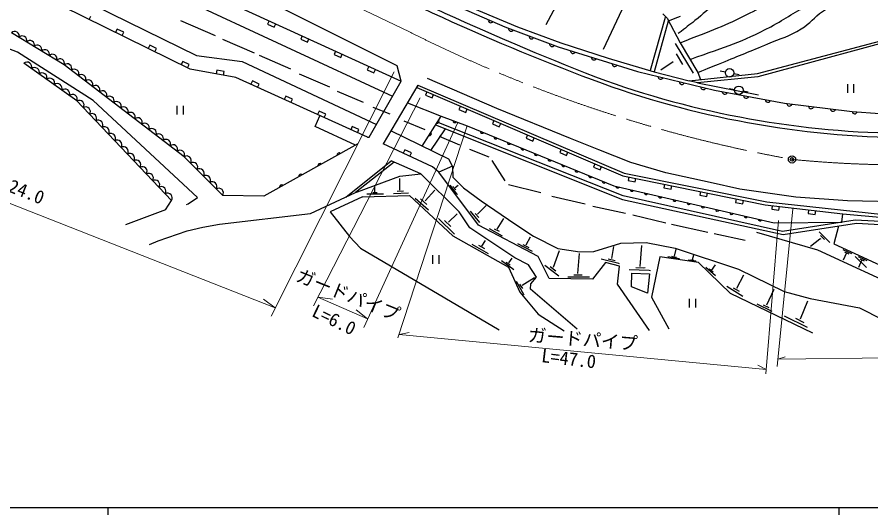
# Model space of a CAD drawing. Units: millimetres, scale not verified. Extents: x 40000 to 680000, y 20000 to 380000.
# Drawn here: x 155610 to 272386, y 204000 to 272090 of the extents above; entities that cross this region are included whole.
import ezdxf
from ezdxf.enums import TextEntityAlignment as Align

# ---------------------------------------------------------------- set-up
doc = ezdxf.new("R2010")
doc.units = ezdxf.units.MM
doc.header["$LTSCALE"] = 1000
doc.header["$PDMODE"] = 32
doc.header["$PDSIZE"] = 500
doc.linetypes.add('CHAIN', pattern=[18.5, 12, -1.5, 3.5, -1.5])
for name, color, linetype, lineweight in [('M-BGD', 7, 'Continuous', 25), ('M-BMK', 2, 'CHAIN', 13), ('M-BMK-SRVR', 3, 'Continuous', 25), ('M-STR-HTXT', 7, 'Continuous', 13), ('M-STR-STRC', 7, 'Continuous', 25), ('M-TTL-BAND', 7, 'Continuous', 25)]:
    doc.layers.add(name, color=color, linetype=linetype, lineweight=lineweight)
doc.styles.add('ＭＳ ゴシック', font='')
doc.styles.get('ＭＳ ゴシック').set_extended_font_data('MS Gothic')

msp = doc.modelspace()

# ---------------------------------------------------------------- linework, layer by layer
at = {"layer": 'M-BGD'}
for p, q in [((147786, 290934), (208141, 263326)), ((147017, 289135), (206962, 261265)), ((231039, 276874), (227907, 271032)), ((165487, 271775), (165708, 272224)), ((238321, 273064), (235781, 267646)), ((243909, 272556), (244501, 271964)), ((246302, 272185), (245941, 272048)), ((177953, 271625), (182695, 269593)), ((190072, 271591), (189864, 271136)), ((189864, 271136), (190773, 270720)), ((190773, 270720), (190981, 271175)), ((244247, 272048), (242215, 264767)), ((244671, 271540), (242723, 264598)), ((244501, 271964), (246279, 268577)), ((245941, 272048), (244671, 271540)), ((169296, 270455), (169075, 270007)), ((170193, 270013), (169296, 270455)), ((169972, 269564), (170193, 270013)), ((183711, 269085), (188029, 267222)), ((194619, 269511), (194411, 269057)), ((194411, 269057), (195320, 268641)), ((195320, 268641), (195528, 269095)), ((173780, 268244), (173559, 267796)), ((174677, 267802), (173780, 268244)), ((174456, 267354), (174677, 267802)), ((199166, 267431), (198958, 266977)), ((245602, 268492), (248057, 264428)), ((246279, 268577), (248735, 264513)), ((188706, 266884), (193024, 265021)), ((198958, 266977), (199867, 266561)), ((199867, 266561), (200075, 267015)), ((245771, 267053), (246618, 265614)), ((178265, 266034), (178044, 265585)), ((179162, 265592), (178265, 266034)), ((178941, 265143), (179162, 265592)), ((203713, 265352), (203505, 264897)), ((245348, 265952), (243655, 264852)), ((182934, 264816), (182844, 264324)), ((183918, 264634), (182934, 264816)), ((183827, 264142), (183918, 264634)), ((194209, 264344), (198358, 262566)), ((203505, 264897), (204414, 264481)), ((204414, 264481), (204622, 264936)), ((248735, 264513), (249062, 263532)), ((252478, 264543), (251761, 264687)), ((254359, 264196), (253636, 264341)), ((187803, 263349), (187596, 262894)), ((188714, 262935), (187803, 263349)), ((188507, 262480), (188714, 262935)), ((210439, 262765), (205656, 254749)), ((248684, 263090), (256997, 261457)), ((269165, 262926), (269165, 261726)), ((270065, 261726), (270065, 262926)), ((199374, 261973), (202930, 260449)), ((211643, 261881), (211446, 261421)), ((253735, 262154), (253017, 262298)), ((255616, 261807), (254892, 261952)), ((192355, 261280), (192148, 260825)), ((193266, 260866), (192355, 261280)), ((193059, 260411), (193266, 260866)), ((211446, 261421), (212365, 261028)), ((212365, 261028), (212562, 261487)), ((177479, 259957), (177479, 258757)), ((178379, 258757), (178379, 259957)), ((204285, 259772), (206571, 258840)), ((209013, 260375), (213596, 258550)), ((216239, 259913), (216042, 259453)), ((216042, 259453), (216962, 259059)), ((216962, 259059), (217158, 259519)), ((196907, 259211), (196700, 258756)), ((197817, 258797), (196907, 259211)), ((197610, 258342), (197817, 258797)), ((211023, 254415), (213596, 258550)), ((201459, 257142), (201252, 256687)), ((202369, 256728), (201459, 257142)), ((208518, 257909), (211397, 256724)), ((220835, 257944), (220639, 257485)), ((220639, 257485), (221558, 257091)), ((221558, 257091), (221755, 257551)), ((202162, 256273), (202369, 256728)), ((212190, 253846), (214192, 256821)), ((213344, 255792), (216138, 254607)), ((225432, 255976), (225235, 255517)), ((202223, 254764), (189364, 247609)), ((225235, 255517), (226154, 255123)), ((226154, 255123), (226351, 255583)), ((208625, 253925), (208415, 253472)), ((209532, 253505), (208625, 253925)), ((209322, 253051), (209532, 253505)), ((217493, 254014), (220117, 252998)), ((230028, 254008), (229831, 253548)), ((229831, 253548), (230750, 253155)), ((230750, 253155), (230947, 253614)), ((200556, 247455), (206767, 252410)), ((220541, 252490), (222319, 249696)), ((207178, 252233), (201914, 248088)), ((234624, 252040), (234428, 251580)), ((234428, 251580), (235347, 251187)), ((235347, 251187), (235544, 251646)), ((207959, 248422), (207968, 250027)), ((239270, 250230), (239170, 249740)), ((240150, 249540), (240250, 250030)), ((204540, 248152), (204536, 248870)), ((215202, 248912), (215603, 248454)), ((215517, 248769), (215918, 249123)), ((222827, 249188), (227229, 248088)), ((239170, 249740), (240150, 249540)), ((244169, 249229), (244069, 248739)), ((244069, 248739), (245049, 248538)), ((245049, 248538), (245149, 249028)), ((189364, 247609), (183728, 247695)), ((195733, 245209), (201914, 248088)), ((205704, 247858), (203439, 247849)), ((204863, 248042), (204264, 248033)), ((209153, 248002), (207070, 247925)), ((208475, 248269), (207596, 248240)), ((211422, 246939), (212741, 248429)), ((228753, 247580), (233325, 246564)), ((249068, 248227), (248967, 247737)), ((248967, 247737), (249947, 247537)), ((249947, 247537), (250047, 248027)), ((175921, 245717), (176733, 246999)), ((202845, 247495), (198443, 245463)), ((210075, 247321), (211891, 245716)), ((210792, 247216), (211642, 246461)), ((253966, 247225), (253866, 246735)), ((253866, 246735), (254846, 246535)), ((254846, 246535), (254946, 247025)), ((175921, 245717), (170418, 243685)), ((198443, 245463), (201067, 242076)), ((218922, 244010), (217642, 245567)), ((218282, 245242), (218769, 244679)), ((218597, 245118), (219753, 246312)), ((234341, 246225), (238829, 245294)), ((258878, 246303), (258819, 245806)), ((258819, 245806), (259812, 245689)), ((259812, 245689), (259871, 246186)), ((263843, 245716), (263784, 245220)), ((264778, 245103), (264836, 245599)), ((183287, 243770), (195733, 245209)), ((215447, 242389), (213255, 244539)), ((214057, 244281), (214931, 243450)), ((214630, 244056), (215796, 245196)), ((221249, 243092), (222166, 244551)), ((239845, 245040), (244332, 243939)), ((263784, 245220), (264778, 245103)), ((178885, 242838), (181001, 243346)), ((181001, 243346), (183287, 243770)), ((222019, 242131), (220204, 243131)), ((220860, 243131), (221529, 242806)), ((245094, 243770), (250089, 242669)), ((174905, 241484), (178885, 242838)), ((201067, 242076), (202591, 240468)), ((225219, 240941), (225850, 242043)), ((250936, 242500), (255169, 241568)), ((265327, 242710), (266769, 241277)), ((265508, 242194), (266034, 241678)), ((173720, 240976), (174905, 241484)), ((220091, 239697), (217855, 241006)), ((218734, 240872), (219518, 240433)), ((219183, 240767), (219661, 241541)), ((226092, 240023), (224111, 241074)), ((224773, 241004), (225595, 240590)), ((236974, 239061), (237229, 240723)), ((240826, 237984), (241041, 240865)), ((202591, 240468), (221557, 229292)), ((228960, 237863), (229781, 240182)), ((232284, 237005), (232551, 239737)), ((245533, 239403), (245741, 240350)), ((247990, 238917), (248156, 239550)), ((268539, 240303), (269739, 239749)), ((269056, 239846), (268585, 238826)), ((268756, 239984), (269356, 239707)), ((223528, 237528), (221846, 238757)), ((222489, 238579), (223069, 238184)), ((222865, 238496), (223305, 239120)), ((236464, 239029), (237388, 238812)), ((246225, 239025), (244633, 239292)), ((247752, 238896), (248168, 238832)), ((270240, 239367), (271764, 237843)), ((270648, 239329), (271846, 238775)), ((271164, 238872), (270693, 237853)), ((270864, 239011), (271464, 238734)), ((229711, 236634), (227794, 238124)), ((228527, 237971), (229285, 237405)), ((251137, 236698), (249789, 237840)), ((250258, 237677), (250821, 237247)), ((250564, 237444), (251127, 238222)), ((224685, 235420), (226354, 236477)), ((233889, 236508), (230953, 236527)), ((232883, 236807), (231762, 236814)), ((254032, 235035), (255006, 236841)), ((224335, 235547), (224743, 234967)), ((254877, 233889), (252685, 235222)), ((253544, 235064), (254347, 234605)), ((258131, 232714), (259172, 234863)), ((260503, 234541), (264059, 233610)), ((264059, 233610), (270833, 232340)), ((258886, 231835), (256812, 232828)), ((257663, 232752), (258437, 232389)), ((262739, 230805), (263751, 233270)), ((270833, 232340), (273965, 230731)), ((263723, 229649), (260560, 231197)), ((262079, 230910), (263216, 230327))]:
    msp.add_line(p, q, dxfattribs=at)
for points in [[(207575, 265441), (177219, 280634), (166748, 285580), (158471, 289278), (150409, 292051), (143078, 294416), (138499, 295684), (131082, 297146), (127901, 297791)], [(190948, 286376), (211966, 275851), (224048, 270756), (229981, 268584), (236452, 266461), (242723, 264598), (247520, 263369)], [(190706, 286016), (211087, 275682), (222336, 270762), (229624, 268037), (240459, 264662), (251009, 262087), (260555, 260303), (269820, 259185), (277388, 258626)], [(147150, 279570), (149520, 280108), (151949, 280130), (154400, 279506), (180128, 266822), (186416, 266016), (204763, 257420)], [(203528, 255652), (185550, 263824), (179262, 264985), (150262, 279280), (147150, 279570)], [(247520, 263369), (256894, 264362), (278199, 270020), (276723, 273159)], [(178775, 246440), (179012, 246569), (180302, 247407), (166001, 260697), (155682, 267308), (149251, 269762)], [(183728, 247695), (178457, 252998), (162059, 265551), (154839, 269932)], [(279137, 269913), (256939, 263936), (248684, 263090), (247520, 263369)], [(176733, 246999), (163800, 260617), (156545, 265768)], [(203528, 255652), (203751, 255650), (208141, 263326), (207575, 265441)], [(348513, 265685), (340000, 261225), (335055, 259032), (326908, 255915), (322457, 254195), (310902, 251378), (300196, 249239), (297487, 248659), (293660, 248293), (283087, 247081), (277455, 246759), (269199, 246974), (262105, 247447), (254469, 248550), (250413, 249468), (244322, 250765), (239564, 252212), (235193, 253918), (231294, 255494), (221212, 259601), (211731, 263696)], [(210439, 262765), (238628, 250721), (258162, 246808), (274112, 245067), (284052, 245289), (306697, 249117), (307712, 249542)], [(210264, 262471), (238466, 250395), (257930, 246415), (268526, 245163)], [(201886, 254577), (196388, 257103), (197029, 258606)], [(213596, 258550), (217154, 257232), (237223, 249030), (259151, 243957)], [(212853, 257356), (238413, 247141), (260367, 242334), (270428, 243892), (282415, 243199), (307972, 247371)], [(307919, 247816), (282352, 243689), (270238, 244311), (260291, 242777), (238492, 247643), (213064, 257696)], [(215162, 251691), (214653, 252646), (206711, 256517)], [(215162, 251691), (213281, 250878), (212446, 251604), (205656, 254749)], [(226653, 236508), (225535, 238206), (223665, 239174), (217538, 243258), (216076, 245473), (210852, 250654), (206767, 252410)], [(215162, 251691), (215198, 250176), (216681, 248714), (219089, 246951), (223690, 243834), (226227, 242114), (229559, 240459), (232569, 239965), (234482, 240051), (238201, 241190), (241662, 241254), (245597, 240481), (254260, 237600), (260503, 234541)], [(201914, 248088), (202157, 248167), (207962, 250317), (210852, 250654)], [(242114, 229215), (237707, 235579), (238008, 238030), (236073, 238546), (234289, 236245), (228398, 236353), (226893, 239341), (218724, 243619), (213281, 250878)], [(215851, 247823), (215746, 247909), (214838, 249104)], [(202845, 247495), (209273, 247673), (215185, 242169), (222839, 237870), (224365, 234473), (226859, 231463), (230428, 229163)], [(259151, 243957), (268414, 244038), (268526, 245163), (274115, 244696), (276881, 244667), (280691, 244613)], [(267969, 243511), (267307, 241093), (281668, 234457), (295470, 232909), (301747, 236585), (308436, 243503)], [(288289, 231189), (285430, 231705), (277390, 234543), (265135, 240197), (256794, 242605)], [(265527, 241774), (265422, 241716), (264123, 240694)], [(237999, 238341), (237910, 238373), (235515, 238978)], [(264424, 228866), (253202, 234284), (248821, 238503), (243511, 239298), (242372, 233795), (244737, 229473)], [(245134, 239386), (245181, 239364), (245797, 239271)], [(248483, 238671), (248427, 238684), (247391, 238854)], [(242259, 237382), (242044, 237425), (239335, 237540)], [(241500, 237784), (241285, 237769), (240224, 237812)], [(224966, 234050), (224927, 234152), (223902, 235948)], [(232191, 229421), (225836, 234899), (225870, 235612), (226653, 236508)]]:
    msp.add_lwpolyline(points, dxfattribs=at)
msp.add_lwpolyline([(239708, 237081), (242087, 236981), (241844, 234329), (239651, 235175)], close=True, dxfattribs=at)
for centre in [(253059, 264465), (254315, 262077)]:
    msp.add_circle(centre, 579, dxfattribs=at)
for centre, radius, start, end in [((343301, 554961), 311152, 241.02876, 249.75533), ((368989, 610205), 371394, 241.67548, 249.03533), ((220407, 271665), 354, 165.17234, 327.57752), ((155296, 269521), 614, 339.43867, 138.05931), ((223170, 270508), 354, 168.29695, 330.70213), ((156327, 268896), 614, 339.43867, 138.05931), ((157359, 268270), 614, 339.43867, 138.05931), ((225980, 269457), 354, 168.29695, 330.70213), ((158390, 267644), 614, 339.43867, 138.05931), ((159421, 267018), 614, 339.43867, 138.05931), ((228790, 268407), 354, 168.29695, 330.70213), ((231635, 267467), 354, 171.49518, 333.90036), ((160453, 266392), 614, 339.43867, 138.05931), ((161484, 265766), 614, 339.43867, 138.05931), ((234499, 266575), 354, 171.49518, 333.90036), ((156974, 265275), 654, 338.24448, 131.00601), ((158010, 264539), 654, 338.24448, 131.00601), ((162469, 265087), 619, 333.64272, 131.49012), ((237364, 265683), 354, 171.49518, 333.90036), ((159047, 263803), 654, 338.24448, 131.00601), ((163434, 264349), 619, 333.64272, 131.49012), ((164398, 263610), 619, 333.64272, 131.49012), ((243638, 263942), 354, 175.0844, 337.48958), ((160083, 263067), 654, 338.24448, 131.00601), ((161120, 262331), 654, 338.24448, 131.00601), ((165363, 262872), 619, 333.64272, 131.49012), ((166327, 262133), 619, 333.64272, 131.49012), ((278175, 381317), 125704, 250.21909, 270.27115), ((278026, 381865), 125667, 250.51395, 270.34634), ((246552, 263231), 354, 175.0844, 337.48958), ((162156, 261595), 654, 338.24448, 131.00601), ((167292, 261395), 619, 333.64272, 131.49012), ((249467, 262520), 354, 175.0844, 337.48958), ((252395, 261884), 354, 178.20892, 340.6141), ((163193, 260859), 654, 338.24448, 131.00601), ((164129, 260065), 642, 326.29191, 120.75117), ((168256, 260657), 619, 333.64272, 131.49012), ((169221, 259918), 619, 333.64272, 131.49012), ((255344, 261332), 354, 178.20892, 340.6141), ((258292, 260781), 354, 178.20892, 340.6141), ((164991, 259157), 642, 326.29191, 120.75117), ((170186, 259180), 619, 333.64272, 131.49012), ((261245, 260274), 354, 181.91795, 344.32312), ((264223, 259915), 354, 181.91795, 344.32312), ((267201, 259556), 354, 181.91795, 344.32312), ((165853, 258249), 642, 326.29191, 120.75117), ((171150, 258442), 619, 333.64272, 131.49012), ((172115, 257703), 619, 333.64272, 131.49012), ((270179, 259213), 354, 184.57301, 346.97819), ((166715, 257341), 642, 326.29191, 120.75117), ((167577, 256434), 642, 326.29191, 120.75117), ((173079, 256965), 619, 333.64272, 131.49012), ((213088, 257841), 256, 250.79792, 45.43716), ((215491, 257908), 256, 172.34234, 326.98157), ((168439, 255526), 642, 326.29191, 120.75117), ((174044, 256226), 619, 333.64272, 131.49012), ((175008, 255488), 619, 333.64272, 131.49012), ((212032, 256143), 256, 250.79792, 45.43716), ((219217, 256449), 256, 170.45231, 325.09154), ((169302, 254618), 642, 326.29191, 120.75117), ((175973, 254750), 619, 333.64272, 131.49012), ((176938, 254011), 619, 333.64272, 131.49012), ((221068, 255693), 256, 170.45231, 325.09154), ((222920, 254936), 256, 170.45231, 325.09154), ((170164, 253710), 642, 326.29191, 120.75117), ((171026, 252802), 642, 326.29191, 120.75117), ((177902, 253273), 619, 333.64272, 131.49012), ((199629, 253256), 256, 41.77258, 196.41181), ((224771, 254180), 256, 170.45231, 325.09154), ((226622, 253423), 256, 170.45231, 325.09154), ((171888, 251894), 642, 326.29191, 120.75117), ((178798, 252459), 638, 327.33628, 122.31426), ((228474, 252666), 256, 170.45231, 325.09154), ((172750, 250986), 642, 326.29191, 120.75117), ((179677, 251575), 638, 327.33628, 122.31426), ((180555, 250691), 638, 327.33628, 122.31426), ((197007, 251798), 256, 41.77258, 196.41181), ((230325, 251910), 256, 170.45231, 325.09154), ((232176, 251153), 256, 170.45231, 325.09154), ((173612, 250079), 642, 326.29191, 120.75117), ((181434, 249807), 638, 327.33628, 122.31426), ((194386, 250339), 256, 41.77258, 196.41181), ((234028, 250397), 256, 170.45231, 325.09154), ((174475, 249171), 642, 326.29191, 120.75117), ((175337, 248263), 642, 326.29191, 120.75117), ((182312, 248923), 638, 327.33628, 122.31426), ((191764, 248880), 256, 41.77258, 196.41181), ((235879, 249640), 256, 170.45231, 325.09154), ((237748, 248967), 256, 179.65295, 334.29218), ((176199, 247355), 642, 326.29191, 120.75117), ((183191, 248039), 638, 327.33628, 122.31426), ((239696, 248516), 256, 179.65295, 334.29218), ((241645, 248065), 256, 179.65295, 334.29218), ((243593, 247614), 256, 179.65295, 334.29218), ((245542, 247163), 256, 179.65295, 334.29218), ((247490, 246712), 256, 179.65295, 334.29218), ((249439, 246262), 256, 179.65295, 334.29218), ((251387, 245811), 256, 179.65295, 334.29218), ((253336, 245360), 256, 179.65295, 334.29218), ((255284, 244909), 256, 179.65295, 334.29218), ((257233, 244458), 256, 179.65295, 334.29218)]:
    msp.add_arc(centre, radius, start, end, dxfattribs=at)
for points, knots in [([(247649, 266310), (252890, 268160), (254568, 268610), (258683, 270773), (260886, 271931), (261986, 272823), (264198, 273965), (266724, 275270), (268156, 276030), (270873, 276868), (273593, 277707), (275364, 277175), (278056, 278101), (279830, 278711), (280554, 279695), (282337, 280278), (284596, 281016), (285990, 280952), (288359, 281148), (291269, 281390), (292948, 280841), (295832, 281294), (297917, 281621), (299105, 281869), (301056, 282672), (303565, 283704), (304963, 284366), (307224, 285865), (308792, 286904), (309364, 287329), (311069, 288767)], [0, 0, 0, 0, 1, 1, 1, 2, 2, 2, 3, 3, 3, 4, 4, 4, 5, 5, 5, 6, 6, 6, 7, 7, 7, 8, 8, 8, 9, 9, 9, 10, 10, 10, 10]), ([(290624, 285822), (287122, 285192), (285881, 285109), (283079, 283935), (281652, 283338), (280984, 282701), (279523, 282194), (276990, 281314), (275364, 281731), (272703, 281396), (270907, 281169), (269823, 281371), (268108, 280791), (265598, 279942), (264537, 278685), (262110, 277623), (259580, 276516), (258045, 276198), (255434, 275301), (253849, 274756), (252878, 274655), (251371, 273922), (250026, 273268), (249511, 272511), (248324, 271600), (247432, 270916), (247152, 270700), (246044, 269843)], [0, 0, 0, 0, 1, 1, 1, 2, 2, 2, 3, 3, 3, 4, 4, 4, 5, 5, 5, 6, 6, 6, 7, 7, 7, 8, 8, 8, 9, 9, 9, 9]), ([(246279, 268577), (250879, 270371), (252237, 270830), (255878, 272659), (258144, 273798), (259320, 274615), (261586, 275755), (264059, 277000), (265356, 278011), (268043, 278681), (270633, 279327), (272217, 278764), (274864, 279117), (277277, 279439), (278668, 279597), (280958, 280423), (282902, 281123), (283710, 282178), (285674, 282817), (288163, 283627), (289428, 283495), (292350, 283398)], [0, 0, 0, 0, 1, 1, 1, 2, 2, 2, 3, 3, 3, 4, 4, 4, 5, 5, 5, 6, 6, 6, 7, 7, 7, 7]), ([(248735, 264513), (250318, 265160), (250715, 265323), (251984, 265843), (254455, 266856), (255851, 267393), (258305, 268445), (260095, 269212), (261213, 269431), (262863, 270466), (264116, 271251), (264554, 272054), (265786, 272873), (267884, 274268), (269308, 274660), (271704, 275437), (272829, 275802), (273563, 275522), (274708, 275819), (277096, 276437), (278302, 277220), (280685, 277861), (282607, 278378), (283767, 278242), (285737, 278527), (289142, 279020), (291069, 279190), (294444, 279860), (296374, 280244), (297024, 280375), (299365, 280938)], [0, 0, 0, 0, 1, 1, 1, 2, 2, 2, 3, 3, 3, 4, 4, 4, 5, 5, 5, 6, 6, 6, 7, 7, 7, 8, 8, 8, 9, 9, 9, 10, 10, 10, 10])]:
    msp.add_open_spline(points, degree=3, knots=knots, dxfattribs=at)
at = {"layer": 'M-BMK'}
msp.add_line((168690, 289350), (209290, 270058), dxfattribs=at)
for centre, radius, start, end in [((276427, 400665), 148780, 264.27786, 302.62127), ((295555, 441715), 192114, 243.31847, 259.81776)]:
    msp.add_arc(centre, radius, start, end, dxfattribs=at)
at = {"layer": 'M-BMK-SRVR'}
msp.add_circle((261593, 252627), 500, dxfattribs=at)
msp.add_point((261593, 252627), dxfattribs=at)
at = {"layer": 'M-STR-HTXT'}
for p, q in [((102854, 266968), (190907, 232340)), ((207163, 264598), (190367, 231168)), ((210725, 261063), (196146, 232583)), ((215884, 257655), (203018, 229647)), ((217154, 257232), (207704, 228232)), ((261689, 245886), (259550, 224294)), ((259741, 244278), (258030, 223276)), ((196761, 233784), (203558, 230822)), ((196761, 233784), (198739, 233487)), ((190907, 232340), (189299, 233528)), ((203558, 230822), (201994, 232068)), ((207845, 228664), (209255, 228950)), ((207845, 228664), (258081, 223902)), ((259652, 225322), (310915, 225940)), ((259652, 225322), (260648, 225602)), ((258081, 223902), (256917, 224477))]:
    msp.add_line(p, q, dxfattribs=at)
at = {"layer": 'M-STR-STRC'}
for p, q in [((212432, 239529), (212432, 238329)), ((213332, 238329), (213332, 239529)), ((247549, 233552), (247549, 232352)), ((248449, 232352), (248449, 233552))]:
    msp.add_line(p, q, dxfattribs=at)
at = {"layer": 'M-TTL-BAND'}
for p, q in [((40000, 205000), (579000, 205000)), ((168000, 205000), (168000, 204000)), ((268000, 205000), (268000, 204000))]:
    msp.add_line(p, q, dxfattribs=at)

# ---------------------------------------------------------------- texts
at = {"layer": 'M-STR-HTXT', "style": 'ＭＳ ゴシック'}
for s, rotation, p in [('L=124.0', 338.258, (150577, 249153)), ('ガードパイプ', 338.022, (193395, 235549)), ('L=6.0', 334.112, (195533, 230744)), ('ガードパイプ', 355.325, (225393, 227190)), ('L=47.0', 353.247, (227178, 224364))]:
    msp.add_text(s, height=1833, rotation=rotation, dxfattribs=at).set_placement(p, align=Align.BOTTOM_LEFT)

doc.saveas('drawing.dxf')
